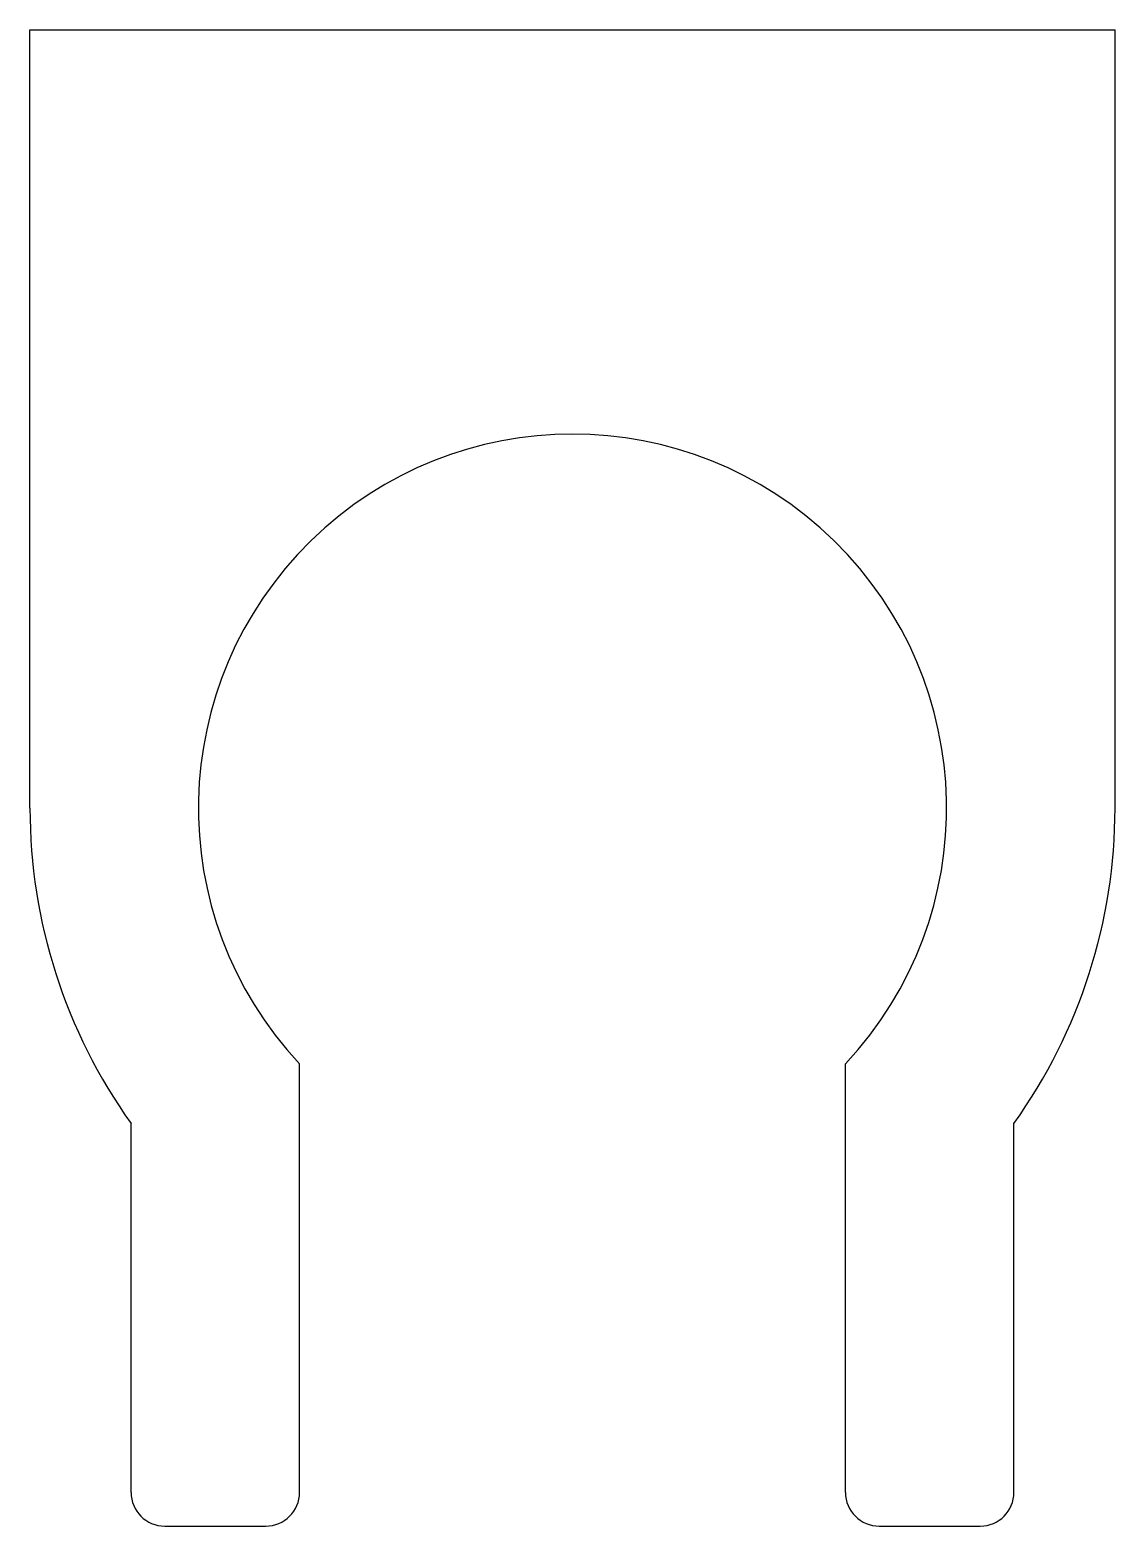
# Model space of a CAD drawing. Header units: millimetres. Extents: x 0 to 32.2, y -5.2 to 39.2.
import ezdxf

# ---------------------------------------------------------------- set-up
doc = ezdxf.new("R2010")
doc.units = ezdxf.units.MM
doc.layers.get('0').update_dxf_attribs({"lineweight": 25, "true_color": 0xffffff})

msp = doc.modelspace()

# ---------------------------------------------------------------- linework, layer by layer
for p, q in [((0, 39.2), (32.2, 39.2)), ((0, 16.1), (0, 39.2)), ((32.2, 16.1), (32.2, 39.2)), ((8, -4.212), (8, 8.511)), ((24.2, -4.212), (24.2, 8.511)), ((3, -4.212), (3, 6.741)), ((29.2, -4.212), (29.2, 6.741)), ((4, -5.212), (7, -5.212)), ((25.2, -5.212), (28.2, -5.212))]:
    msp.add_line(p, q)
for centre, radius, start, end in [((16.1, 16.1), 11.1, 316.8637, 223.1363), ((16.1, 16.1), 16.1, 180, 215.5445), ((16.1, 16.1), 16.1, 324.4555, 0), ((4, -4.212), 1, 180, 270), ((7, -4.212), 1, 270, 0), ((25.2, -4.212), 1, 180, 270), ((28.2, -4.212), 1, 270, 0)]:
    msp.add_arc(centre, radius, start, end)

doc.saveas('drawing.dxf')
